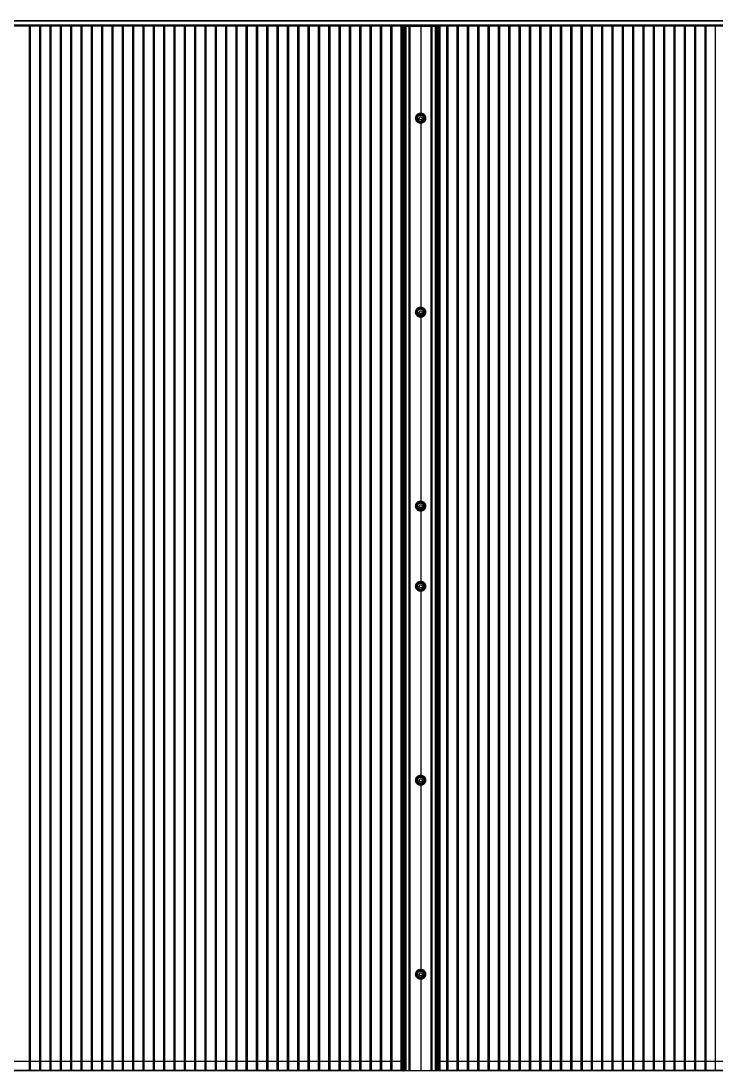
# Model space of a CAD drawing. Header units: millimetres. Extents: x 4625 to 14334, y 16216 to 31562.
# Drawn here: x 9480 to 10691, y 28752 to 30581 of the extents above; entities that cross this region are included whole.
import ezdxf

# ---------------------------------------------------------------- set-up
doc = ezdxf.new("R2010")
doc.units = ezdxf.units.MM
doc.header["$LTSCALE"] = 3
doc.layers.add('Default', color=7, linetype='Continuous')

msp = doc.modelspace()

# ---------------------------------------------------------------- linework, layer by layer
at = {"layer": 'Default'}
for p, q in [((11009.3, 30574), (8508.3, 30574)), ((11009.3, 30572), (8508.3, 30572)), ((8536.3, 30581.1), (10980.5, 30581.1)), ((10980.3, 30581.1), (8536.6, 30581.1)), ((9494.6, 28753.2), (9494.6, 30572.7)), ((9496.6, 28753.2), (9496.6, 30572.7)), ((9512.6, 28753.2), (9512.6, 30572.7)), ((9514.6, 28753.2), (9514.6, 30572.7)), ((9530.6, 28753.2), (9530.6, 30572.7)), ((9532.6, 28753.2), (9532.6, 30572.7)), ((9548.6, 28753.2), (9548.6, 30572.7)), ((9550.6, 28753.2), (9550.6, 30572.7)), ((9566.6, 28753.2), (9566.6, 30572.7)), ((9568.6, 28753.2), (9568.6, 30572.7)), ((9584.6, 28753.2), (9584.6, 30572.7)), ((9586.6, 28753.2), (9586.6, 30572.7)), ((9602.6, 28753.2), (9602.6, 30572.7)), ((9604.6, 28753.2), (9604.6, 30572.7)), ((9620.6, 28753.2), (9620.6, 30572.7)), ((9622.6, 28753.2), (9622.6, 30572.7)), ((9638.6, 28753.2), (9638.6, 30572.7)), ((9640.6, 28753.2), (9640.6, 30572.7)), ((9656.6, 28753.2), (9656.6, 30572.7)), ((9658.6, 28753.2), (9658.6, 30572.7)), ((9674.6, 28753.2), (9674.6, 30572.7)), ((9676.6, 28753.2), (9676.6, 30572.7)), ((9692.6, 28753.2), (9692.6, 30572.7)), ((9694.6, 28753.2), (9694.6, 30572.7)), ((9710.6, 28753.2), (9710.6, 30572.7)), ((9712.6, 28753.2), (9712.6, 30572.7)), ((9728.6, 28753.2), (9728.6, 30572.7)), ((9730.6, 28753.2), (9730.6, 30572.7)), ((9746.6, 28753.2), (9746.6, 30572.7)), ((9748.6, 28753.2), (9748.6, 30572.7)), ((9764.6, 28753.2), (9764.6, 30572.7)), ((9766.6, 28753.2), (9766.6, 30572.7)), ((9782.6, 28753.2), (9782.6, 30572.7)), ((9784.6, 28753.2), (9784.6, 30572.7)), ((9800.6, 28753.2), (9800.6, 30572.7)), ((9802.6, 28753.2), (9802.6, 30572.7)), ((9818.6, 28753.2), (9818.6, 30572.7)), ((9820.6, 28753.2), (9820.6, 30572.7)), ((9836.6, 28753.2), (9836.6, 30572.7)), ((9838.6, 28753.2), (9838.6, 30572.7)), ((9854.6, 28753.2), (9854.6, 30572.7)), ((9856.6, 28753.2), (9856.6, 30572.7)), ((9872.6, 28753.2), (9872.6, 30572.7)), ((9874.6, 28753.2), (9874.6, 30572.7)), ((9890.6, 28753.2), (9890.6, 30572.7)), ((9892.6, 28753.2), (9892.6, 30572.7)), ((9908.6, 28753.2), (9908.6, 30572.7)), ((9910.6, 28753.2), (9910.6, 30572.7)), ((9926.6, 28753.2), (9926.6, 30572.7)), ((9928.6, 28753.2), (9928.6, 30572.7)), ((9944.6, 28753.2), (9944.6, 30572.7)), ((9946.6, 28753.2), (9946.6, 30572.7)), ((9962.6, 28753.2), (9962.6, 30572.7)), ((9964.6, 28753.2), (9964.6, 30572.7)), ((9980.6, 28753.2), (9980.6, 30572.7)), ((9982.6, 28753.2), (9982.6, 30572.7)), ((9998.6, 28753.2), (9998.6, 30572.7)), ((10000.6, 28753.2), (10000.6, 30572.7)), ((10016.6, 28753.2), (10016.6, 30572.7)), ((10018.6, 28753.2), (10018.6, 30572.7)), ((10034.6, 28753.2), (10034.6, 30572.7)), ((10036.6, 28753.2), (10036.6, 30572.7)), ((10052.6, 28753.2), (10052.6, 30572.7)), ((10054.6, 28753.2), (10054.6, 30572.7)), ((10070.6, 28753.2), (10070.6, 30572.7)), ((10072.6, 28753.2), (10072.6, 30572.7)), ((10088.6, 28753.2), (10088.6, 30572.7)), ((10090.6, 28753.2), (10090.6, 30572.7)), ((10106.6, 28753.2), (10106.6, 30572.7)), ((10108.6, 28753.2), (10108.6, 30572.7)), ((10124.6, 28753.2), (10124.6, 30572.7)), ((10126.6, 28753.2), (10126.6, 30572.7)), ((10142.6, 28753.2), (10142.6, 30572.7)), ((10143, 28753), (10143, 30572.6)), ((10145, 28752.6), (10145, 30572.1)), ((10146.5, 28752.2), (10146.5, 30571.7)), ((10146.6, 28752.4), (10146.6, 30572)), ((10147.3, 28752.1), (10147.3, 30571.6)), ((10148.2, 28752.4), (10148.2, 30572)), ((10148.2, 28752.2), (10148.2, 30571.8)), ((10149, 28752.4), (10149, 30572)), ((10151.5, 28752.3), (10151.5, 30571.9)), ((10156.2, 28752.2), (10156.2, 30571.7)), ((10158, 28752.2), (10158, 30571.7)), ((10176.5, 30571.4), (10176.5, 30417.3)), ((10195, 28752.2), (10195, 30571.7)), ((10196.7, 28752.2), (10196.7, 30571.7)), ((10201.5, 30571.9), (10201.5, 28752.3)), ((10203, 30572), (10203, 28752.4)), ((10204, 30572), (10204, 28752.4)), ((10204.2, 28752.5), (10204.2, 30572)), ((10204.7, 28752.4), (10204.7, 30572)), ((10204.7, 28752.2), (10204.7, 30571.8)), ((10205.7, 28752.1), (10205.7, 30571.6)), ((10206.4, 30572), (10206.4, 28752.4)), ((10206.5, 28752.2), (10206.5, 30571.7)), ((10208, 30572.1), (10208, 28752.6)), ((10210, 30572.6), (10210, 28753)), ((10222.3, 28753.2), (10222.3, 30572.7)), ((10224.3, 28753.2), (10224.3, 30572.7)), ((10240.3, 28753.2), (10240.3, 30572.7)), ((10242.3, 28753.2), (10242.3, 30572.7)), ((10258.3, 28753.2), (10258.3, 30572.7)), ((10260.3, 28753.2), (10260.3, 30572.7)), ((10276.3, 28753.2), (10276.3, 30572.7)), ((10278.3, 28753.2), (10278.3, 30572.7)), ((10294.3, 28753.2), (10294.3, 30572.7)), ((10296.3, 28753.2), (10296.3, 30572.7)), ((10312.3, 28753.2), (10312.3, 30572.7)), ((10314.3, 28753.2), (10314.3, 30572.7)), ((10330.3, 28753.2), (10330.3, 30572.7)), ((10332.3, 28753.2), (10332.3, 30572.7)), ((10348.3, 28753.2), (10348.3, 30572.7)), ((10350.3, 28753.2), (10350.3, 30572.7)), ((10366.3, 28753.2), (10366.3, 30572.7)), ((10368.3, 28753.2), (10368.3, 30572.7)), ((10384.3, 28753.2), (10384.3, 30572.7)), ((10386.3, 28753.2), (10386.3, 30572.7)), ((10402.3, 28753.2), (10402.3, 30572.7)), ((10404.3, 28753.2), (10404.3, 30572.7)), ((10420.3, 28753.2), (10420.3, 30572.7)), ((10422.3, 28753.2), (10422.3, 30572.7)), ((10438.3, 28753.2), (10438.3, 30572.7)), ((10440.3, 28753.2), (10440.3, 30572.7)), ((10456.3, 28753.2), (10456.3, 30572.7)), ((10458.3, 28753.2), (10458.3, 30572.7)), ((10474.3, 28753.2), (10474.3, 30572.7)), ((10476.3, 28753.2), (10476.3, 30572.7)), ((10492.3, 28753.2), (10492.3, 30572.7)), ((10494.3, 28753.2), (10494.3, 30572.7)), ((10510.3, 28753.2), (10510.3, 30572.7)), ((10512.3, 28753.2), (10512.3, 30572.7)), ((10528.3, 28753.2), (10528.3, 30572.7)), ((10530.3, 28753.2), (10530.3, 30572.7)), ((10546.3, 28753.2), (10546.3, 30572.7)), ((10548.3, 28753.2), (10548.3, 30572.7)), ((10564.3, 28753.2), (10564.3, 30572.7)), ((10566.3, 28753.2), (10566.3, 30572.7)), ((10582.3, 28753.2), (10582.3, 30572.7)), ((10584.3, 28753.2), (10584.3, 30572.7)), ((10600.3, 28753.2), (10600.3, 30572.7)), ((10602.3, 28753.2), (10602.3, 30572.7)), ((10618.3, 28753.2), (10618.3, 30572.7)), ((10620.3, 28753.2), (10620.3, 30572.7)), ((10636.3, 28753.2), (10636.3, 30572.7)), ((10638.3, 28753.2), (10638.3, 30572.7)), ((10654.3, 28753.2), (10654.3, 30572.7)), ((10656.3, 28753.2), (10656.3, 30572.7)), ((10672.3, 28753.2), (10672.3, 30572.7)), ((10674.3, 28753.2), (10674.3, 30572.7)), ((10690.3, 28753.2), (10690.3, 30572.7)), ((10174.5, 30409.6), (10173.7, 30412.4)), ((10173.7, 30412.4), (10173.7, 30412.2)), ((10177.3, 30409), (10174.5, 30409.6)), ((10175.6, 30414.5), (10178.4, 30413.9)), ((10176.5, 30406.3), (10176.5, 30079.4)), ((10179.3, 30411.1), (10177.3, 30409)), ((10177.3, 30409), (10177.3, 30408.8)), ((10178.4, 30413.9), (10179.3, 30411.1)), ((10173.6, 30073.8), (10175, 30076.3)), ((10175, 30071.3), (10173.6, 30073.8)), ((10177.9, 30076.3), (10179.4, 30073.8)), ((10179.4, 30073.8), (10177.9, 30071.3)), ((10177.9, 30071.3), (10175, 30071.3)), ((10176.5, 30068.4), (10176.5, 29741.5)), ((10175, 29733.4), (10173.6, 29735.9)), ((10177.9, 29733.4), (10175, 29733.4)), ((10175, 29733.4), (10175, 29733.2)), ((10176.5, 29730.5), (10176.5, 29601.8)), ((10179.4, 29735.9), (10177.9, 29733.4)), ((10177.9, 29733.4), (10177.9, 29733.2)), ((10173.6, 29596.2), (10175, 29598.7)), ((10175, 29598.7), (10177.9, 29598.7)), ((10167.7, 29596.2), (10167.7, 29596.3)), ((10175, 29593.7), (10173.6, 29596.2)), ((10177.9, 29593.7), (10175, 29593.7)), ((10176.5, 29590.8), (10176.5, 29263.9)), ((10179.4, 29596.2), (10177.9, 29593.7)), ((10185.2, 29596.3), (10185.2, 29596.2)), ((10175, 29255.8), (10173.6, 29258.3)), ((10177.9, 29255.8), (10175, 29255.8)), ((10176.5, 29252.9), (10176.5, 28926)), ((10179.4, 29258.3), (10177.9, 29255.8)), ((10175, 28917.9), (10173.6, 28920.4)), ((10175, 28922.9), (10177.9, 28922.9)), ((10179.4, 28920.4), (10177.9, 28917.9)), ((10177.9, 28917.9), (10175, 28917.9)), ((10176.5, 28915), (10176.5, 28751.9)), ((9370, 28769.3), (10147.3, 28769.3)), ((10205.7, 28769.3), (10982.9, 28769.3)), ((9350.6, 28753), (10166.6, 28753)), ((9370, 28753.2), (10148.6, 28753.2)), ((10145, 28752.6), (10143, 28753)), ((10146.6, 28752.4), (10145, 28752.6)), ((10146.5, 28752.5), (10146.5, 28752.2)), ((10148.2, 28752.2), (10148.2, 28752.4)), ((10151.5, 28752.3), (10149, 28752.4)), ((10154, 28752.4), (10151.5, 28752.3)), ((10156.2, 28752.4), (10156.2, 28752.2)), ((10158, 28752.2), (10158, 28752.5)), ((10186.3, 28753), (11002.3, 28753)), ((10195, 28752.2), (10195, 28752.5)), ((10196.7, 28752.4), (10196.7, 28752.2)), ((10201.5, 28752.3), (10199, 28752.4)), ((10204, 28752.4), (10201.5, 28752.3)), ((10204.7, 28752.2), (10204.7, 28752.4)), ((10205.7, 28753.2), (10984.3, 28753.2)), ((10208, 28752.6), (10206.4, 28752.4)), ((10206.5, 28752.5), (10206.5, 28752.2)), ((10210, 28753), (10208, 28752.6))]:
    msp.add_line(p, q, dxfattribs=at)
for points in [[(10176.5, 30571.4, 0), (10147.3, 30571.6, 0)], [(10194.1, 30571.7, 0), (10158.9, 30571.7, 0)], [(10205.7, 30571.6, 0), (10176.5, 30571.4, 0)], [(10167.8, 30410.5, 0), (10167.7, 30411.5, 0), (10167.8, 30412.6, 0), (10167.9, 30413.6, 0), (10168.1, 30414.5, 0), (10168.5, 30415.4, 0), (10169, 30416.4, 0), (10169.6, 30417.3, 0), (10170.4, 30418.1, 0), (10171.2, 30418.8, 0), (10172.2, 30419.4, 0), (10173.2, 30419.9, 0), (10174.2, 30420.3, 0), (10175.3, 30420.5, 0), (10176.4, 30420.6, 0), (10177.4, 30420.5, 0), (10178.4, 30420.4, 0), (10179.3, 30420.1, 0), (10180.3, 30419.7, 0), (10181.2, 30419.2, 0), (10182.1, 30418.5, 0), (10182.9, 30417.8, 0), (10183.6, 30416.9, 0), (10184.2, 30416, 0), (10184.7, 30414.9, 0), (10185, 30413.9, 0), (10185.2, 30412.8, 0), (10185.2, 30411.8, 0), (10185.2, 30410.7, 0), (10185, 30409.8, 0), (10184.7, 30408.8, 0), (10184.3, 30407.9, 0), (10183.7, 30407, 0)], [(10172, 30404.4, 0), (10170.8, 30405.2, 0), (10169.7, 30406.3, 0), (10168.9, 30407.5, 0), (10168.2, 30408.9, 0)], [(10171, 30411.8, 0), (10171, 30412.4, 0), (10171.1, 30412.9, 0), (10171.2, 30413.4, 0), (10171.4, 30413.9, 0), (10171.6, 30414.4, 0), (10171.9, 30414.9, 0), (10172.2, 30415.3, 0), (10172.6, 30415.7, 0), (10173, 30416.1, 0), (10173.4, 30416.4, 0), (10173.9, 30416.7, 0), (10174.4, 30416.9, 0), (10174.9, 30417.1, 0), (10175.4, 30417.2, 0), (10175.9, 30417.3, 0), (10176.5, 30417.3, 0)], [(10171, 30412, 0), (10171, 30411.5, 0), (10171.1, 30410.9, 0), (10171.2, 30410.4, 0), (10171.4, 30409.9, 0), (10171.6, 30409.4, 0), (10171.9, 30408.9, 0), (10172.2, 30408.5, 0), (10172.6, 30408.1, 0), (10173, 30407.7, 0), (10173.4, 30407.4, 0), (10173.9, 30407.1, 0), (10174.4, 30406.9, 0), (10174.9, 30406.7, 0), (10175.4, 30406.6, 0), (10175.9, 30406.5, 0), (10176.5, 30406.5, 0), (10177, 30406.5, 0), (10177.5, 30406.6, 0), (10178.1, 30406.7, 0), (10178.6, 30406.9, 0), (10179.1, 30407.1, 0), (10179.5, 30407.4, 0), (10180, 30407.7, 0), (10180.4, 30408.1, 0), (10180.7, 30408.5, 0), (10181, 30408.9, 0), (10181.3, 30409.4, 0), (10181.6, 30409.9, 0), (10181.7, 30410.4, 0), (10181.9, 30410.9, 0), (10181.9, 30411.5, 0), (10182, 30412, 0)], [(10176.5, 30406.3, 0), (10175.9, 30406.4, 0), (10175.4, 30406.5, 0), (10174.9, 30406.6, 0), (10174.4, 30406.8, 0), (10173.9, 30407, 0), (10173.4, 30407.3, 0), (10173, 30407.6, 0), (10172.6, 30408, 0), (10172.2, 30408.3, 0), (10171.9, 30408.8, 0), (10171.6, 30409.2, 0), (10171.4, 30409.7, 0), (10171.2, 30410.3, 0), (10171.1, 30410.8, 0), (10171, 30411.3, 0), (10171, 30411.8, 0)], [(10173.7, 30412.2, 0), (10175.6, 30414.3, 0)], [(10174.5, 30409.5, 0), (10173.7, 30412.2, 0)], [(10177.3, 30408.8, 0), (10174.5, 30409.5, 0)], [(10175.6, 30414.3, 0), (10178.4, 30413.7, 0)], [(10176.5, 30417.3, 0), (10177, 30417.3, 0), (10177.5, 30417.2, 0), (10178.1, 30417.1, 0), (10178.6, 30416.9, 0), (10179.1, 30416.7, 0), (10179.5, 30416.4, 0), (10180, 30416.1, 0), (10180.4, 30415.7, 0), (10180.7, 30415.3, 0), (10181, 30414.9, 0), (10181.3, 30414.4, 0), (10181.6, 30413.9, 0), (10181.7, 30413.4, 0), (10181.9, 30412.9, 0), (10181.9, 30412.4, 0), (10182, 30411.8, 0)], [(10182, 30411.8, 0), (10181.9, 30411.3, 0), (10181.9, 30410.8, 0), (10181.7, 30410.3, 0), (10181.6, 30409.7, 0), (10181.3, 30409.2, 0), (10181, 30408.8, 0), (10180.7, 30408.3, 0), (10180.4, 30408, 0), (10180, 30407.6, 0), (10179.5, 30407.3, 0), (10179.1, 30407, 0), (10178.6, 30406.8, 0), (10178.1, 30406.6, 0), (10177.5, 30406.5, 0), (10177, 30406.4, 0), (10176.5, 30406.3, 0)], [(10179.3, 30410.9, 0), (10177.3, 30408.8, 0)], [(10178.4, 30413.7, 0), (10179.3, 30410.9, 0)], [(10168.5, 30070.4, 0), (10168.1, 30071.4, 0), (10167.9, 30072.4, 0), (10167.7, 30073.4, 0), (10167.7, 30074.4, 0), (10167.9, 30075.5, 0), (10168.1, 30076.5, 0), (10168.5, 30077.5, 0), (10169, 30078.5, 0), (10169.7, 30079.5, 0), (10170.5, 30080.3, 0), (10171.4, 30081, 0), (10172.4, 30081.6, 0), (10173.4, 30082.1, 0), (10174.4, 30082.4, 0), (10175.5, 30082.6, 0), (10176.5, 30082.6, 0)], [(10171, 30073.9, 0), (10171, 30074.4, 0), (10171.1, 30075, 0), (10171.2, 30075.5, 0), (10171.4, 30076, 0), (10171.6, 30076.5, 0), (10171.9, 30077, 0), (10172.2, 30077.4, 0), (10172.6, 30077.8, 0), (10173, 30078.1, 0), (10173.4, 30078.5, 0), (10173.9, 30078.7, 0), (10174.4, 30079, 0), (10174.9, 30079.2, 0), (10175.4, 30079.3, 0), (10175.9, 30079.4, 0), (10176.5, 30079.4, 0)], [(10171, 30074.1, 0), (10171, 30073.5, 0), (10171.1, 30073, 0), (10171.2, 30072.5, 0), (10171.4, 30072, 0), (10171.6, 30071.5, 0), (10171.9, 30071, 0), (10172.2, 30070.6, 0), (10172.6, 30070.2, 0), (10173, 30069.8, 0), (10173.4, 30069.5, 0), (10173.9, 30069.2, 0), (10174.4, 30069, 0), (10174.9, 30068.8, 0), (10175.4, 30068.7, 0), (10175.9, 30068.6, 0), (10176.5, 30068.6, 0), (10177, 30068.6, 0), (10177.5, 30068.7, 0), (10178.1, 30068.8, 0), (10178.6, 30069, 0), (10179.1, 30069.2, 0), (10179.5, 30069.5, 0), (10180, 30069.8, 0), (10180.4, 30070.2, 0), (10180.7, 30070.6, 0), (10181, 30071, 0), (10181.3, 30071.5, 0), (10181.6, 30072, 0), (10181.7, 30072.5, 0), (10181.9, 30073, 0), (10181.9, 30073.5, 0), (10182, 30074.1, 0)], [(10176.5, 30068.4, 0), (10175.9, 30068.5, 0), (10175.4, 30068.5, 0), (10174.9, 30068.7, 0), (10174.4, 30068.8, 0), (10173.9, 30069.1, 0), (10173.4, 30069.4, 0), (10173, 30069.7, 0), (10172.6, 30070, 0), (10172.2, 30070.4, 0), (10171.9, 30070.9, 0), (10171.6, 30071.3, 0), (10171.4, 30071.8, 0), (10171.2, 30072.3, 0), (10171.1, 30072.9, 0), (10171, 30073.4, 0), (10171, 30073.9, 0)], [(10173.6, 30073.6, 0), (10175, 30076.1, 0)], [(10175, 30071.2, 0), (10173.6, 30073.6, 0)], [(10175, 30076.1, 0), (10177.9, 30076.1, 0)], [(10176.5, 30082.6, 0), (10177.6, 30082.6, 0), (10178.8, 30082.3, 0), (10179.9, 30081.9, 0), (10181, 30081.4, 0), (10182.1, 30080.6, 0), (10183, 30079.7, 0), (10183.8, 30078.7, 0), (10184.4, 30077.6, 0), (10184.8, 30076.5, 0), (10185.1, 30075.3, 0), (10185.2, 30074.2, 0), (10185.2, 30073.1, 0), (10185, 30071.9, 0), (10184.6, 30070.8, 0), (10184.1, 30069.6, 0), (10183.4, 30068.6, 0)], [(10176.5, 30079.4, 0), (10177, 30079.4, 0), (10177.5, 30079.3, 0), (10178.1, 30079.2, 0), (10178.6, 30079, 0), (10179.1, 30078.7, 0), (10179.5, 30078.5, 0), (10180, 30078.1, 0), (10180.4, 30077.8, 0), (10180.7, 30077.4, 0), (10181, 30077, 0), (10181.3, 30076.5, 0), (10181.6, 30076, 0), (10181.7, 30075.5, 0), (10181.9, 30075, 0), (10181.9, 30074.4, 0), (10182, 30073.9, 0)], [(10182, 30073.9, 0), (10181.9, 30073.4, 0), (10181.9, 30072.9, 0), (10181.7, 30072.3, 0), (10181.6, 30071.8, 0), (10181.3, 30071.3, 0), (10181, 30070.9, 0), (10180.7, 30070.4, 0), (10180.4, 30070, 0), (10180, 30069.7, 0), (10179.5, 30069.4, 0), (10179.1, 30069.1, 0), (10178.6, 30068.8, 0), (10178.1, 30068.7, 0), (10177.5, 30068.5, 0), (10177, 30068.5, 0), (10176.5, 30068.4, 0)], [(10177.9, 30076.1, 0), (10179.4, 30073.6, 0)], [(10179.4, 30073.6, 0), (10177.9, 30071.2, 0)], [(10177.9, 30071.2, 0), (10175, 30071.2, 0)], [(10167.8, 29735, 0), (10167.7, 29735.8, 0), (10167.7, 29736.7, 0), (10167.9, 29737.5, 0), (10168.1, 29738.4, 0), (10168.4, 29739.3, 0), (10168.8, 29740.1, 0), (10169.3, 29741, 0), (10169.9, 29741.7, 0), (10170.6, 29742.4, 0), (10171.3, 29743, 0), (10172.1, 29743.6, 0), (10173, 29744, 0), (10173.9, 29744.3, 0), (10174.7, 29744.5, 0), (10175.6, 29744.7, 0), (10176.5, 29744.7, 0)], [(10176.5, 29744.7, 0), (10177.6, 29744.6, 0), (10178.7, 29744.4, 0), (10179.8, 29744.1, 0), (10180.8, 29743.5, 0), (10181.9, 29742.9, 0), (10182.8, 29742, 0), (10183.6, 29741.1, 0), (10184.2, 29740.1, 0), (10184.7, 29739, 0), (10185, 29737.9, 0), (10185.2, 29736.8, 0), (10185.2, 29735.7, 0), (10185.1, 29734.6, 0), (10184.9, 29733.5, 0), (10184.5, 29732.4, 0), (10183.9, 29731.3, 0)], [(10171, 29736, 0), (10171, 29736.5, 0), (10171.1, 29737, 0), (10171.2, 29737.6, 0), (10171.4, 29738.1, 0), (10171.6, 29738.6, 0), (10171.9, 29739.1, 0), (10172.2, 29739.5, 0), (10172.6, 29739.9, 0), (10173, 29740.2, 0), (10173.4, 29740.5, 0), (10173.9, 29740.8, 0), (10174.4, 29741.1, 0), (10174.9, 29741.2, 0), (10175.4, 29741.4, 0), (10175.9, 29741.4, 0), (10176.5, 29741.5, 0)], [(10171, 29736.1, 0), (10171, 29735.6, 0), (10171.1, 29735.1, 0), (10171.2, 29734.5, 0), (10171.4, 29734, 0), (10171.6, 29733.5, 0), (10171.9, 29733.1, 0), (10172.2, 29732.6, 0), (10172.6, 29732.2, 0), (10173, 29731.9, 0), (10173.4, 29731.6, 0), (10173.9, 29731.3, 0), (10174.4, 29731.1, 0), (10174.9, 29730.9, 0), (10175.4, 29730.7, 0), (10175.9, 29730.7, 0), (10176.5, 29730.6, 0), (10177, 29730.7, 0), (10177.5, 29730.7, 0), (10178.1, 29730.9, 0), (10178.6, 29731.1, 0), (10179.1, 29731.3, 0), (10179.5, 29731.6, 0), (10180, 29731.9, 0), (10180.4, 29732.2, 0), (10180.7, 29732.6, 0), (10181, 29733.1, 0), (10181.3, 29733.5, 0), (10181.6, 29734, 0), (10181.7, 29734.5, 0), (10181.9, 29735.1, 0), (10181.9, 29735.6, 0), (10182, 29736.1, 0)], [(10176.5, 29730.5, 0), (10175.9, 29730.5, 0), (10175.4, 29730.6, 0), (10174.9, 29730.7, 0), (10174.4, 29730.9, 0), (10173.9, 29731.2, 0), (10173.4, 29731.4, 0), (10173, 29731.8, 0), (10172.6, 29732.1, 0), (10172.2, 29732.5, 0), (10171.9, 29732.9, 0), (10171.6, 29733.4, 0), (10171.4, 29733.9, 0), (10171.2, 29734.4, 0), (10171.1, 29734.9, 0), (10171, 29735.5, 0), (10171, 29736, 0)], [(10178.2, 29727.4, 0), (10176.9, 29727.3, 0), (10175.7, 29727.3, 0), (10174.4, 29727.5, 0), (10173.2, 29727.9, 0)], [(10173.6, 29735.7, 0), (10175, 29738.2, 0)], [(10175, 29733.2, 0), (10173.6, 29735.7, 0)], [(10175, 29738.2, 0), (10177.9, 29738.2, 0)], [(10177.9, 29733.2, 0), (10175, 29733.2, 0)], [(10176.5, 29741.5, 0), (10177, 29741.4, 0), (10177.5, 29741.4, 0), (10178.1, 29741.2, 0), (10178.6, 29741.1, 0), (10179.1, 29740.8, 0), (10179.5, 29740.5, 0), (10180, 29740.2, 0), (10180.4, 29739.9, 0), (10180.7, 29739.5, 0), (10181, 29739.1, 0), (10181.3, 29738.6, 0), (10181.6, 29738.1, 0), (10181.7, 29737.6, 0), (10181.9, 29737, 0), (10181.9, 29736.5, 0), (10182, 29736, 0)], [(10182, 29736, 0), (10181.9, 29735.5, 0), (10181.9, 29734.9, 0), (10181.7, 29734.4, 0), (10181.6, 29733.9, 0), (10181.3, 29733.4, 0), (10181, 29732.9, 0), (10180.7, 29732.5, 0), (10180.4, 29732.1, 0), (10180, 29731.8, 0), (10179.5, 29731.4, 0), (10179.1, 29731.2, 0), (10178.6, 29730.9, 0), (10178.1, 29730.7, 0), (10177.5, 29730.6, 0), (10177, 29730.5, 0), (10176.5, 29730.5, 0)], [(10177.9, 29738.2, 0), (10179.4, 29735.7, 0)], [(10179.4, 29735.7, 0), (10177.9, 29733.2, 0)], [(10167.9, 29594.5, 0), (10167.8, 29595.5, 0), (10167.7, 29596.3, 0), (10167.8, 29597.2, 0), (10167.9, 29598.2, 0), (10168.2, 29599.1, 0), (10168.5, 29600, 0), (10169, 29600.9, 0), (10169.6, 29601.7, 0), (10170.3, 29602.5, 0), (10171.1, 29603.2, 0), (10171.9, 29603.8, 0), (10172.8, 29604.2, 0), (10173.7, 29604.6, 0), (10174.7, 29604.9, 0), (10175.6, 29605, 0), (10176.5, 29605.1, 0)], [(10171, 29596.3, 0), (10171, 29596.9, 0), (10171.1, 29597.4, 0), (10171.2, 29597.9, 0), (10171.4, 29598.4, 0), (10171.6, 29598.9, 0), (10171.9, 29599.4, 0), (10172.2, 29599.8, 0), (10172.6, 29600.2, 0), (10173, 29600.6, 0), (10173.4, 29600.9, 0), (10173.9, 29601.2, 0), (10174.4, 29601.4, 0), (10174.9, 29601.6, 0), (10175.4, 29601.7, 0), (10175.9, 29601.8, 0), (10176.5, 29601.8, 0)], [(10173.6, 29596.1, 0), (10175, 29598.6, 0)], [(10175, 29598.6, 0), (10177.9, 29598.6, 0)], [(10176.5, 29605.1, 0), (10177.6, 29605, 0), (10178.7, 29604.8, 0), (10179.9, 29604.4, 0), (10181, 29603.8, 0), (10182, 29603.1, 0), (10182.9, 29602.2, 0), (10183.7, 29601.2, 0), (10184.4, 29600.1, 0), (10184.8, 29599, 0), (10185.1, 29597.8, 0), (10185.2, 29596.7, 0), (10185.2, 29595.6, 0), (10185, 29594.5, 0), (10184.7, 29593.3, 0), (10184.2, 29592.2, 0), (10183.5, 29591.2, 0)], [(10176.5, 29601.8, 0), (10177, 29601.8, 0), (10177.5, 29601.7, 0), (10178.1, 29601.6, 0), (10178.6, 29601.4, 0), (10179.1, 29601.2, 0), (10179.5, 29600.9, 0), (10180, 29600.6, 0), (10180.4, 29600.2, 0), (10180.7, 29599.8, 0), (10181, 29599.4, 0), (10181.3, 29598.9, 0), (10181.6, 29598.4, 0), (10181.7, 29597.9, 0), (10181.9, 29597.4, 0), (10181.9, 29596.9, 0), (10182, 29596.3, 0)], [(10177.9, 29598.6, 0), (10179.4, 29596.1, 0)], [(10171, 29596.5, 0), (10171, 29596, 0), (10171.1, 29595.4, 0), (10171.2, 29594.9, 0), (10171.4, 29594.4, 0), (10171.6, 29593.9, 0), (10171.9, 29593.4, 0), (10172.2, 29593, 0), (10172.6, 29592.6, 0), (10173, 29592.2, 0), (10173.4, 29591.9, 0), (10173.9, 29591.6, 0), (10174.4, 29591.4, 0), (10174.9, 29591.2, 0), (10175.4, 29591.1, 0), (10175.9, 29591, 0), (10176.5, 29591, 0), (10177, 29591, 0), (10177.5, 29591.1, 0), (10178.1, 29591.2, 0), (10178.6, 29591.4, 0), (10179.1, 29591.6, 0), (10179.5, 29591.9, 0), (10180, 29592.2, 0), (10180.4, 29592.6, 0), (10180.7, 29593, 0), (10181, 29593.4, 0), (10181.3, 29593.9, 0), (10181.6, 29594.4, 0), (10181.7, 29594.9, 0), (10181.9, 29595.4, 0), (10181.9, 29596, 0), (10182, 29596.5, 0)], [(10176.5, 29590.8, 0), (10175.9, 29590.9, 0), (10175.4, 29590.9, 0), (10174.9, 29591.1, 0), (10174.4, 29591.3, 0), (10173.9, 29591.5, 0), (10173.4, 29591.8, 0), (10173, 29592.1, 0), (10172.6, 29592.5, 0), (10172.2, 29592.8, 0), (10171.9, 29593.3, 0), (10171.6, 29593.7, 0), (10171.4, 29594.2, 0), (10171.2, 29594.8, 0), (10171.1, 29595.3, 0), (10171, 29595.8, 0), (10171, 29596.3, 0)], [(10175, 29593.6, 0), (10173.6, 29596.1, 0)], [(10177.9, 29593.6, 0), (10175, 29593.6, 0)], [(10182, 29596.3, 0), (10181.9, 29595.8, 0), (10181.9, 29595.3, 0), (10181.7, 29594.8, 0), (10181.6, 29594.2, 0), (10181.3, 29593.7, 0), (10181, 29593.3, 0), (10180.7, 29592.8, 0), (10180.4, 29592.5, 0), (10180, 29592.1, 0), (10179.5, 29591.8, 0), (10179.1, 29591.5, 0), (10178.6, 29591.3, 0), (10178.1, 29591.1, 0), (10177.5, 29590.9, 0), (10177, 29590.9, 0), (10176.5, 29590.8, 0)], [(10179.4, 29596.1, 0), (10177.9, 29593.6, 0)], [(10167.8, 29257.7, 0), (10167.7, 29258.5, 0), (10167.8, 29259.3, 0), (10167.9, 29260.2, 0), (10168.1, 29261, 0), (10168.5, 29261.9, 0), (10168.9, 29262.7, 0), (10169.4, 29263.5, 0), (10170, 29264.3, 0), (10170.7, 29264.9, 0), (10171.4, 29265.5, 0), (10172.2, 29266, 0), (10173.1, 29266.4, 0), (10173.9, 29266.8, 0), (10174.8, 29267, 0), (10175.6, 29267.1, 0), (10176.5, 29267.1, 0)], [(10171, 29258.4, 0), (10171, 29258.9, 0), (10171.1, 29259.5, 0), (10171.2, 29260, 0), (10171.4, 29260.5, 0), (10171.6, 29261, 0), (10171.9, 29261.5, 0), (10172.2, 29261.9, 0), (10172.6, 29262.3, 0), (10173, 29262.6, 0), (10173.4, 29263, 0), (10173.9, 29263.2, 0), (10174.4, 29263.5, 0), (10174.9, 29263.7, 0), (10175.4, 29263.8, 0), (10175.9, 29263.9, 0), (10176.5, 29263.9, 0)], [(10171, 29258.5, 0), (10171, 29258, 0), (10171.1, 29257.5, 0), (10171.2, 29257, 0), (10171.4, 29256.4, 0), (10171.6, 29256, 0), (10171.9, 29255.5, 0), (10172.2, 29255.1, 0), (10172.6, 29254.7, 0), (10173, 29254.3, 0), (10173.4, 29254, 0), (10173.9, 29253.7, 0), (10174.4, 29253.5, 0), (10174.9, 29253.3, 0), (10175.4, 29253.2, 0), (10175.9, 29253.1, 0), (10176.5, 29253.1, 0), (10177, 29253.1, 0), (10177.5, 29253.2, 0), (10178.1, 29253.3, 0), (10178.6, 29253.5, 0), (10179.1, 29253.7, 0), (10179.5, 29254, 0), (10180, 29254.3, 0), (10180.4, 29254.7, 0), (10180.7, 29255.1, 0), (10181, 29255.5, 0), (10181.3, 29256, 0), (10181.6, 29256.4, 0), (10181.7, 29257, 0), (10181.9, 29257.5, 0), (10181.9, 29258, 0), (10182, 29258.5, 0)], [(10176.5, 29252.9, 0), (10175.9, 29252.9, 0), (10175.4, 29253, 0), (10174.9, 29253.2, 0), (10174.4, 29253.3, 0), (10173.9, 29253.6, 0), (10173.4, 29253.9, 0), (10173, 29254.2, 0), (10172.6, 29254.5, 0), (10172.2, 29254.9, 0), (10171.9, 29255.3, 0), (10171.6, 29255.8, 0), (10171.4, 29256.3, 0), (10171.2, 29256.8, 0), (10171.1, 29257.4, 0), (10171, 29257.9, 0), (10171, 29258.4, 0)], [(10178.3, 29249.9, 0), (10177, 29249.7, 0), (10175.7, 29249.7, 0), (10174.4, 29249.9, 0), (10173.1, 29250.4, 0)], [(10173.6, 29258.1, 0), (10175, 29260.6, 0)], [(10175, 29255.6, 0), (10173.6, 29258.1, 0)], [(10175, 29260.6, 0), (10177.9, 29260.6, 0)], [(10177.9, 29255.6, 0), (10175, 29255.6, 0)], [(10176.5, 29267.1, 0), (10177.8, 29267, 0), (10179.2, 29266.7, 0), (10180.6, 29266.1, 0), (10181.9, 29265.3, 0), (10182.4, 29264.8, 0), (10183, 29264.2, 0), (10183.5, 29263.6, 0), (10183.9, 29263, 0), (10184.6, 29261.7, 0), (10185, 29260.3, 0), (10185.2, 29258.9, 0), (10185.2, 29257.6, 0), (10184.9, 29256.2, 0), (10184.5, 29254.8, 0), (10183.7, 29253.5, 0), (10183.3, 29252.9, 0), (10182.8, 29252.3, 0), (10182.2, 29251.8, 0), (10181.6, 29251.3, 0), (10180.3, 29250.6, 0)], [(10176.5, 29263.9, 0), (10177, 29263.9, 0), (10177.5, 29263.8, 0), (10178.1, 29263.7, 0), (10178.6, 29263.5, 0), (10179.1, 29263.2, 0), (10179.5, 29263, 0), (10180, 29262.6, 0), (10180.4, 29262.3, 0), (10180.7, 29261.9, 0), (10181, 29261.5, 0), (10181.3, 29261, 0), (10181.6, 29260.5, 0), (10181.7, 29260, 0), (10181.9, 29259.5, 0), (10181.9, 29258.9, 0), (10182, 29258.4, 0)], [(10182, 29258.4, 0), (10181.9, 29257.9, 0), (10181.9, 29257.4, 0), (10181.7, 29256.8, 0), (10181.6, 29256.3, 0), (10181.3, 29255.8, 0), (10181, 29255.3, 0), (10180.7, 29254.9, 0), (10180.4, 29254.5, 0), (10180, 29254.2, 0), (10179.5, 29253.9, 0), (10179.1, 29253.6, 0), (10178.6, 29253.3, 0), (10178.1, 29253.2, 0), (10177.5, 29253, 0), (10177, 29252.9, 0), (10176.5, 29252.9, 0)], [(10177.9, 29260.6, 0), (10179.4, 29258.1, 0)], [(10179.4, 29258.1, 0), (10177.9, 29255.6, 0)], [(10167.8, 28919, 0), (10167.7, 28919.9, 0), (10167.7, 28920.8, 0), (10167.8, 28921.7, 0), (10168, 28922.6, 0), (10168.3, 28923.5, 0), (10168.6, 28924.4, 0), (10169.1, 28925.2, 0), (10169.7, 28926, 0), (10170.4, 28926.8, 0), (10171.2, 28927.4, 0), (10172, 28928, 0), (10172.9, 28928.4, 0), (10173.8, 28928.8, 0), (10174.7, 28929, 0), (10175.6, 28929.2, 0), (10176.5, 28929.2, 0)], [(10171, 28920.5, 0), (10171, 28921, 0), (10171.1, 28921.5, 0), (10171.2, 28922.1, 0), (10171.4, 28922.6, 0), (10171.6, 28923.1, 0), (10171.9, 28923.5, 0), (10172.2, 28924, 0), (10172.6, 28924.4, 0), (10173, 28924.7, 0), (10173.4, 28925, 0), (10173.9, 28925.3, 0), (10174.4, 28925.5, 0), (10174.9, 28925.7, 0), (10175.4, 28925.9, 0), (10175.9, 28925.9, 0), (10176.5, 28926, 0)], [(10171, 28920.6, 0), (10171, 28920.1, 0), (10171.1, 28919.6, 0), (10171.2, 28919, 0), (10171.4, 28918.5, 0), (10171.6, 28918, 0), (10171.9, 28917.6, 0), (10172.2, 28917.1, 0), (10172.6, 28916.7, 0), (10173, 28916.4, 0), (10173.4, 28916.1, 0), (10173.9, 28915.8, 0), (10174.4, 28915.5, 0), (10174.9, 28915.4, 0), (10175.4, 28915.2, 0), (10175.9, 28915.2, 0), (10176.5, 28915.1, 0), (10177, 28915.2, 0), (10177.5, 28915.2, 0), (10178.1, 28915.4, 0), (10178.6, 28915.5, 0), (10179.1, 28915.8, 0), (10179.5, 28916.1, 0), (10180, 28916.4, 0), (10180.4, 28916.7, 0), (10180.7, 28917.1, 0), (10181, 28917.6, 0), (10181.3, 28918, 0), (10181.6, 28918.5, 0), (10181.7, 28919, 0), (10181.9, 28919.6, 0), (10181.9, 28920.1, 0), (10182, 28920.6, 0)], [(10176.5, 28915, 0), (10175.9, 28915, 0), (10175.4, 28915.1, 0), (10174.9, 28915.2, 0), (10174.4, 28915.4, 0), (10173.9, 28915.6, 0), (10173.4, 28915.9, 0), (10173, 28916.2, 0), (10172.6, 28916.6, 0), (10172.2, 28917, 0), (10171.9, 28917.4, 0), (10171.6, 28917.9, 0), (10171.4, 28918.4, 0), (10171.2, 28918.9, 0), (10171.1, 28919.4, 0), (10171, 28920, 0), (10171, 28920.5, 0)], [(10173.6, 28920.2, 0), (10175, 28922.7, 0)], [(10175, 28917.7, 0), (10173.6, 28920.2, 0)], [(10175, 28922.7, 0), (10177.9, 28922.7, 0)], [(10176.5, 28929.2, 0), (10177.6, 28929.1, 0), (10178.7, 28928.9, 0), (10179.8, 28928.5, 0), (10180.9, 28928, 0), (10182, 28927.3, 0), (10182.9, 28926.4, 0), (10183.7, 28925.5, 0), (10184.3, 28924.4, 0), (10184.8, 28923.3, 0), (10185.1, 28922.1, 0), (10185.2, 28921, 0), (10185.2, 28919.9, 0), (10185.1, 28918.8, 0), (10184.8, 28917.7, 0), (10184.3, 28916.6, 0), (10183.7, 28915.5, 0)], [(10176.5, 28926, 0), (10177, 28925.9, 0), (10177.5, 28925.9, 0), (10178.1, 28925.7, 0), (10178.6, 28925.5, 0), (10179.1, 28925.3, 0), (10179.5, 28925, 0), (10180, 28924.7, 0), (10180.4, 28924.4, 0), (10180.7, 28924, 0), (10181, 28923.5, 0), (10181.3, 28923.1, 0), (10181.6, 28922.6, 0), (10181.7, 28922.1, 0), (10181.9, 28921.5, 0), (10181.9, 28921, 0), (10182, 28920.5, 0)], [(10182, 28920.5, 0), (10181.9, 28920, 0), (10181.9, 28919.4, 0), (10181.7, 28918.9, 0), (10181.6, 28918.4, 0), (10181.3, 28917.9, 0), (10181, 28917.4, 0), (10180.7, 28917, 0), (10180.4, 28916.6, 0), (10180, 28916.2, 0), (10179.5, 28915.9, 0), (10179.1, 28915.6, 0), (10178.6, 28915.4, 0), (10178.1, 28915.2, 0), (10177.5, 28915.1, 0), (10177, 28915, 0), (10176.5, 28915, 0)], [(10177.9, 28922.7, 0), (10179.4, 28920.2, 0)], [(10179.4, 28920.2, 0), (10177.9, 28917.7, 0)], [(10177.9, 28917.7, 0), (10175, 28917.7, 0)], [(10146.5, 28752.2, 0), (10146.5, 28752.2, 0), (10146.5, 28752.2, 0), (10146.5, 28752.2, 0), (10146.5, 28752.2, 0), (10146.5, 28752.2, 0), (10146.5, 28752.2, 0), (10146.5, 28752.2, 0), (10146.5, 28752.1, 0), (10146.5, 28752.1, 0), (10146.5, 28752.1, 0), (10146.5, 28752.1, 0), (10146.6, 28752.1, 0), (10147.3, 28752.1, 0)], [(10176.5, 28751.9, 0), (10147.3, 28752.1, 0)], [(10205.7, 28752.1, 0), (10176.5, 28751.9, 0)]]:
    msp.add_polyline3d(points, dxfattribs=at)
for points in [[(10174.5, 30403.2, 0), (10173.8, 30403.5, 0), (10173, 30403.7, 0), (10172.3, 30404.1, 0), (10171.5, 30404.6, 0), (10170.8, 30405.1, 0), (10170.2, 30405.7, 0), (10169.6, 30406.4, 0), (10169.1, 30407.1, 0), (10168.6, 30407.9, 0), (10168.3, 30408.7, 0), (10168, 30409.6, 0), (10167.8, 30410.4, 0), (10167.7, 30411.3, 0), (10167.7, 30412.1, 0), (10167.8, 30412.9, 0), (10167.9, 30413.7, 0), (10168.2, 30414.5, 0), (10168.4, 30415.2, 0), (10168.8, 30416, 0), (10169.3, 30416.7, 0), (10169.8, 30417.4, 0), (10170.4, 30418, 0), (10171.1, 30418.6, 0), (10171.8, 30419.1, 0), (10172.6, 30419.6, 0), (10173.4, 30419.9, 0), (10174.3, 30420.2, 0), (10175.1, 30420.4, 0), (10176, 30420.5, 0), (10176.8, 30420.5, 0), (10177.7, 30420.4, 0), (10178.4, 30420.3, 0), (10179.2, 30420.1, 0), (10179.9, 30419.8, 0), (10180.7, 30419.4, 0), (10181.4, 30418.9, 0), (10182.1, 30418.4, 0), (10182.8, 30417.8, 0), (10183.4, 30417.1, 0), (10183.9, 30416.4, 0), (10184.3, 30415.6, 0), (10184.7, 30414.8, 0), (10184.9, 30413.9, 0), (10185.1, 30413.1, 0), (10185.2, 30412.2, 0), (10185.2, 30411.4, 0), (10185.1, 30410.6, 0), (10185, 30409.8, 0), (10184.8, 30409, 0), (10184.5, 30408.3, 0), (10184.1, 30407.5, 0), (10183.7, 30406.8, 0), (10183.2, 30406.1, 0), (10182.5, 30405.5, 0), (10181.9, 30404.9, 0), (10181.1, 30404.4, 0), (10180.3, 30403.9, 0), (10179.5, 30403.6, 0), (10178.7, 30403.3, 0), (10177.8, 30403.1, 0), (10176.9, 30403, 0), (10176.1, 30403, 0), (10175.3, 30403.1, 0)], [(10174.9, 30404.9, 0), (10174.3, 30405.1, 0), (10173.7, 30405.3, 0), (10173.1, 30405.6, 0), (10172.5, 30406, 0), (10172, 30406.4, 0), (10171.4, 30406.9, 0), (10171, 30407.4, 0), (10170.5, 30408, 0), (10170.2, 30408.7, 0), (10169.9, 30409.3, 0), (10169.7, 30410, 0), (10169.6, 30410.7, 0), (10169.5, 30411.4, 0), (10169.5, 30412, 0), (10169.5, 30412.7, 0), (10169.7, 30413.3, 0), (10169.8, 30413.9, 0), (10170, 30414.5, 0), (10170.3, 30415.1, 0), (10170.7, 30415.7, 0), (10171.1, 30416.3, 0), (10171.6, 30416.8, 0), (10172.2, 30417.3, 0), (10172.8, 30417.7, 0), (10173.4, 30418, 0), (10174, 30418.3, 0), (10174.7, 30418.5, 0), (10175.4, 30418.7, 0), (10176.1, 30418.7, 0), (10176.8, 30418.7, 0), (10177.4, 30418.7, 0), (10178, 30418.6, 0), (10178.6, 30418.4, 0), (10179.3, 30418.2, 0), (10179.9, 30417.9, 0), (10180.4, 30417.5, 0), (10181, 30417.1, 0), (10181.5, 30416.6, 0), (10182, 30416.1, 0), (10182.4, 30415.5, 0), (10182.8, 30414.8, 0), (10183, 30414.2, 0), (10183.3, 30413.5, 0), (10183.4, 30412.8, 0), (10183.5, 30412.1, 0), (10183.5, 30411.5, 0), (10183.4, 30410.8, 0), (10183.3, 30410.2, 0), (10183.1, 30409.6, 0), (10182.9, 30409, 0), (10182.6, 30408.4, 0), (10182.2, 30407.8, 0), (10181.8, 30407.2, 0), (10181.3, 30406.7, 0), (10180.8, 30406.3, 0), (10180.2, 30405.8, 0), (10179.6, 30405.5, 0), (10178.9, 30405.2, 0), (10178.2, 30405, 0), (10177.5, 30404.8, 0), (10176.9, 30404.8, 0), (10176.2, 30404.8, 0), (10175.5, 30404.8, 0)], [(10176.5, 30082.6, 0), (10177.3, 30082.5, 0), (10178.1, 30082.4, 0), (10178.9, 30082.2, 0), (10179.7, 30081.9, 0), (10180.5, 30081.6, 0), (10181.3, 30081.1, 0), (10182, 30080.6, 0), (10182.7, 30080, 0), (10183.3, 30079.3, 0), (10183.8, 30078.6, 0), (10184.2, 30077.8, 0), (10184.6, 30077, 0), (10184.9, 30076.2, 0), (10185.1, 30075.4, 0), (10185.2, 30074.6, 0), (10185.2, 30073.8, 0), (10185.2, 30073, 0), (10185.1, 30072.2, 0), (10184.9, 30071.4, 0), (10184.6, 30070.6, 0), (10184.2, 30069.8, 0), (10183.8, 30069.1, 0), (10183.3, 30068.3, 0), (10182.7, 30067.7, 0), (10182, 30067.1, 0), (10181.3, 30066.5, 0), (10180.5, 30066.1, 0), (10179.7, 30065.7, 0), (10178.9, 30065.4, 0), (10178.1, 30065.2, 0), (10177.3, 30065.1, 0), (10176.5, 30065.1, 0), (10175.7, 30065.1, 0), (10174.9, 30065.2, 0), (10174.1, 30065.4, 0), (10173.3, 30065.7, 0), (10172.5, 30066.1, 0), (10171.7, 30066.5, 0), (10171, 30067.1, 0), (10170.3, 30067.7, 0), (10169.7, 30068.3, 0), (10169.2, 30069.1, 0), (10168.7, 30069.8, 0), (10168.3, 30070.6, 0), (10168.1, 30071.4, 0), (10167.9, 30072.2, 0), (10167.8, 30073, 0), (10167.7, 30073.8, 0), (10167.8, 30074.6, 0), (10167.9, 30075.4, 0), (10168.1, 30076.2, 0), (10168.3, 30077, 0), (10168.7, 30077.8, 0), (10169.2, 30078.6, 0), (10169.7, 30079.3, 0), (10170.3, 30080, 0), (10171, 30080.6, 0), (10171.7, 30081.1, 0), (10172.5, 30081.6, 0), (10173.3, 30081.9, 0), (10174.1, 30082.2, 0), (10174.9, 30082.4, 0), (10175.7, 30082.5, 0)], [(10176.5, 30080.8, 0), (10177.1, 30080.8, 0), (10177.7, 30080.7, 0), (10178.4, 30080.5, 0), (10179.1, 30080.3, 0), (10179.7, 30080, 0), (10180.3, 30079.7, 0), (10180.9, 30079.2, 0), (10181.4, 30078.8, 0), (10181.9, 30078.2, 0), (10182.3, 30077.6, 0), (10182.7, 30077, 0), (10183, 30076.4, 0), (10183.2, 30075.7, 0), (10183.4, 30075.1, 0), (10183.4, 30074.5, 0), (10183.5, 30073.8, 0), (10183.4, 30073.2, 0), (10183.4, 30072.6, 0), (10183.2, 30071.9, 0), (10183, 30071.3, 0), (10182.7, 30070.6, 0), (10182.3, 30070, 0), (10181.9, 30069.4, 0), (10181.4, 30068.9, 0), (10180.9, 30068.4, 0), (10180.3, 30068, 0), (10179.7, 30067.6, 0), (10179.1, 30067.3, 0), (10178.4, 30067.1, 0), (10177.7, 30067, 0), (10177.1, 30066.9, 0), (10176.5, 30066.8, 0), (10175.8, 30066.9, 0), (10175.2, 30067, 0), (10174.5, 30067.1, 0), (10173.9, 30067.3, 0), (10173.3, 30067.6, 0), (10172.6, 30068, 0), (10172.1, 30068.4, 0), (10171.5, 30068.9, 0), (10171, 30069.4, 0), (10170.6, 30070, 0), (10170.3, 30070.6, 0), (10170, 30071.3, 0), (10169.7, 30071.9, 0), (10169.6, 30072.6, 0), (10169.5, 30073.2, 0), (10169.5, 30073.8, 0), (10169.5, 30074.5, 0), (10169.6, 30075.1, 0), (10169.7, 30075.7, 0), (10170, 30076.4, 0), (10170.3, 30077, 0), (10170.6, 30077.6, 0), (10171, 30078.2, 0), (10171.5, 30078.8, 0), (10172.1, 30079.2, 0), (10172.6, 30079.7, 0), (10173.3, 30080, 0), (10173.9, 30080.3, 0), (10174.5, 30080.5, 0), (10175.2, 30080.7, 0), (10175.8, 30080.8, 0)], [(10176.5, 29744.6, 0), (10177.3, 29744.6, 0), (10178.1, 29744.5, 0), (10178.9, 29744.3, 0), (10179.7, 29744, 0), (10180.5, 29743.7, 0), (10181.3, 29743.2, 0), (10182, 29742.7, 0), (10182.7, 29742.1, 0), (10183.3, 29741.4, 0), (10183.8, 29740.7, 0), (10184.2, 29739.9, 0), (10184.6, 29739.1, 0), (10184.9, 29738.3, 0), (10185.1, 29737.5, 0), (10185.2, 29736.7, 0), (10185.2, 29735.9, 0), (10185.2, 29735.1, 0), (10185.1, 29734.3, 0), (10184.9, 29733.5, 0), (10184.6, 29732.7, 0), (10184.2, 29731.9, 0), (10183.8, 29731.1, 0), (10183.3, 29730.4, 0), (10182.7, 29729.7, 0), (10182, 29729.1, 0), (10181.3, 29728.6, 0), (10180.5, 29728.1, 0), (10179.7, 29727.8, 0), (10178.9, 29727.5, 0), (10178.1, 29727.3, 0), (10177.3, 29727.2, 0), (10176.5, 29727.2, 0), (10175.7, 29727.2, 0), (10174.9, 29727.3, 0), (10174.1, 29727.5, 0), (10173.3, 29727.8, 0), (10172.5, 29728.1, 0), (10171.7, 29728.6, 0), (10171, 29729.1, 0), (10170.3, 29729.7, 0), (10169.7, 29730.4, 0), (10169.2, 29731.1, 0), (10168.7, 29731.9, 0), (10168.3, 29732.7, 0), (10168.1, 29733.5, 0), (10167.9, 29734.3, 0), (10167.8, 29735.1, 0), (10167.7, 29735.9, 0), (10167.8, 29736.7, 0), (10167.9, 29737.5, 0), (10168.1, 29738.3, 0), (10168.3, 29739.1, 0), (10168.7, 29739.9, 0), (10169.2, 29740.7, 0), (10169.7, 29741.4, 0), (10170.3, 29742.1, 0), (10171, 29742.7, 0), (10171.7, 29743.2, 0), (10172.5, 29743.7, 0), (10173.3, 29744, 0), (10174.1, 29744.3, 0), (10174.9, 29744.5, 0), (10175.7, 29744.6, 0)], [(10176.5, 29742.9, 0), (10177.1, 29742.9, 0), (10177.7, 29742.8, 0), (10178.4, 29742.6, 0), (10179.1, 29742.4, 0), (10179.7, 29742.1, 0), (10180.3, 29741.7, 0), (10180.9, 29741.3, 0), (10181.4, 29740.8, 0), (10181.9, 29740.3, 0), (10182.3, 29739.7, 0), (10182.7, 29739.1, 0), (10183, 29738.5, 0), (10183.2, 29737.8, 0), (10183.4, 29737.2, 0), (10183.4, 29736.5, 0), (10183.5, 29735.9, 0), (10183.4, 29735.3, 0), (10183.4, 29734.6, 0), (10183.2, 29734, 0), (10183, 29733.3, 0), (10182.7, 29732.7, 0), (10182.3, 29732.1, 0), (10181.9, 29731.5, 0), (10181.4, 29731, 0), (10180.9, 29730.5, 0), (10180.3, 29730.1, 0), (10179.7, 29729.7, 0), (10179.1, 29729.4, 0), (10178.4, 29729.2, 0), (10177.7, 29729, 0), (10177.1, 29728.9, 0), (10176.5, 29728.9, 0), (10175.8, 29728.9, 0), (10175.2, 29729, 0), (10174.5, 29729.2, 0), (10173.9, 29729.4, 0), (10173.3, 29729.7, 0), (10172.6, 29730.1, 0), (10172.1, 29730.5, 0), (10171.5, 29731, 0), (10171, 29731.5, 0), (10170.6, 29732.1, 0), (10170.3, 29732.7, 0), (10170, 29733.3, 0), (10169.7, 29734, 0), (10169.6, 29734.6, 0), (10169.5, 29735.3, 0), (10169.5, 29735.9, 0), (10169.5, 29736.5, 0), (10169.6, 29737.2, 0), (10169.7, 29737.8, 0), (10170, 29738.5, 0), (10170.3, 29739.1, 0), (10170.6, 29739.7, 0), (10171, 29740.3, 0), (10171.5, 29740.8, 0), (10172.1, 29741.3, 0), (10172.6, 29741.7, 0), (10173.3, 29742.1, 0), (10173.9, 29742.4, 0), (10174.5, 29742.6, 0), (10175.2, 29742.8, 0), (10175.8, 29742.9, 0)], [(10176.5, 29605, 0), (10177.3, 29604.9, 0), (10178.1, 29604.8, 0), (10178.9, 29604.6, 0), (10179.7, 29604.4, 0), (10180.5, 29604, 0), (10181.3, 29603.5, 0), (10182, 29603, 0), (10182.7, 29602.4, 0), (10183.3, 29601.7, 0), (10183.8, 29601, 0), (10184.2, 29600.3, 0), (10184.6, 29599.5, 0), (10184.9, 29598.6, 0), (10185.1, 29597.8, 0), (10185.2, 29597, 0), (10185.2, 29596.2, 0), (10185.2, 29595.5, 0), (10185.1, 29594.7, 0), (10184.9, 29593.8, 0), (10184.6, 29593, 0), (10184.2, 29592.2, 0), (10183.8, 29591.5, 0), (10183.3, 29590.7, 0), (10182.7, 29590.1, 0), (10182, 29589.5, 0), (10181.3, 29588.9, 0), (10180.5, 29588.5, 0), (10179.7, 29588.1, 0), (10178.9, 29587.9, 0), (10178.1, 29587.7, 0), (10177.3, 29587.6, 0), (10176.5, 29587.5, 0), (10175.7, 29587.6, 0), (10174.9, 29587.7, 0), (10174.1, 29587.9, 0), (10173.3, 29588.1, 0), (10172.5, 29588.5, 0), (10171.7, 29588.9, 0), (10171, 29589.5, 0), (10170.3, 29590.1, 0), (10169.7, 29590.7, 0), (10169.2, 29591.5, 0), (10168.7, 29592.2, 0), (10168.3, 29593, 0), (10168.1, 29593.8, 0), (10167.9, 29594.7, 0), (10167.8, 29595.5, 0), (10167.7, 29596.2, 0), (10167.8, 29597, 0), (10167.9, 29597.8, 0), (10168.1, 29598.6, 0), (10168.3, 29599.5, 0), (10168.7, 29600.3, 0), (10169.2, 29601, 0), (10169.7, 29601.7, 0), (10170.3, 29602.4, 0), (10171, 29603, 0), (10171.7, 29603.5, 0), (10172.5, 29604, 0), (10173.3, 29604.4, 0), (10174.1, 29604.6, 0), (10174.9, 29604.8, 0), (10175.7, 29604.9, 0)], [(10176.5, 29603.2, 0), (10177.1, 29603.2, 0), (10177.7, 29603.1, 0), (10178.4, 29603, 0), (10179.1, 29602.7, 0), (10179.7, 29602.4, 0), (10180.3, 29602.1, 0), (10180.9, 29601.7, 0), (10181.4, 29601.2, 0), (10181.9, 29600.6, 0), (10182.3, 29600.1, 0), (10182.7, 29599.5, 0), (10183, 29598.8, 0), (10183.2, 29598.2, 0), (10183.4, 29597.5, 0), (10183.4, 29596.9, 0), (10183.5, 29596.2, 0), (10183.4, 29595.6, 0), (10183.4, 29595, 0), (10183.2, 29594.3, 0), (10183, 29593.7, 0), (10182.7, 29593, 0), (10182.3, 29592.4, 0), (10181.9, 29591.8, 0), (10181.4, 29591.3, 0), (10180.9, 29590.8, 0), (10180.3, 29590.4, 0), (10179.7, 29590, 0), (10179.1, 29589.8, 0), (10178.4, 29589.5, 0), (10177.7, 29589.4, 0), (10177.1, 29589.3, 0), (10176.5, 29589.3, 0), (10175.8, 29589.3, 0), (10175.2, 29589.4, 0), (10174.5, 29589.5, 0), (10173.9, 29589.8, 0), (10173.3, 29590, 0), (10172.6, 29590.4, 0), (10172.1, 29590.8, 0), (10171.5, 29591.3, 0), (10171, 29591.8, 0), (10170.6, 29592.4, 0), (10170.3, 29593, 0), (10170, 29593.7, 0), (10169.7, 29594.3, 0), (10169.6, 29595, 0), (10169.5, 29595.6, 0), (10169.5, 29596.2, 0), (10169.5, 29596.9, 0), (10169.6, 29597.5, 0), (10169.7, 29598.2, 0), (10170, 29598.8, 0), (10170.3, 29599.5, 0), (10170.6, 29600.1, 0), (10171, 29600.6, 0), (10171.5, 29601.2, 0), (10172.1, 29601.7, 0), (10172.6, 29602.1, 0), (10173.3, 29602.4, 0), (10173.9, 29602.7, 0), (10174.5, 29603, 0), (10175.2, 29603.1, 0), (10175.8, 29603.2, 0)], [(10176.5, 29267, 0), (10177.3, 29267, 0), (10178.1, 29266.9, 0), (10178.9, 29266.7, 0), (10179.7, 29266.4, 0), (10180.5, 29266.1, 0), (10181.3, 29265.6, 0), (10182, 29265.1, 0), (10182.7, 29264.5, 0), (10183.3, 29263.8, 0), (10183.8, 29263.1, 0), (10184.2, 29262.3, 0), (10184.6, 29261.5, 0), (10184.9, 29260.7, 0), (10185.1, 29259.9, 0), (10185.2, 29259.1, 0), (10185.2, 29258.3, 0), (10185.2, 29257.5, 0), (10185.1, 29256.7, 0), (10184.9, 29255.9, 0), (10184.6, 29255.1, 0), (10184.2, 29254.3, 0), (10183.8, 29253.5, 0), (10183.3, 29252.8, 0), (10182.7, 29252.1, 0), (10182, 29251.5, 0), (10181.3, 29251, 0), (10180.5, 29250.6, 0), (10179.7, 29250.2, 0), (10178.9, 29249.9, 0), (10178.1, 29249.7, 0), (10177.3, 29249.6, 0), (10176.5, 29249.6, 0), (10175.7, 29249.6, 0), (10174.9, 29249.7, 0), (10174.1, 29249.9, 0), (10173.3, 29250.2, 0), (10172.5, 29250.6, 0), (10171.7, 29251, 0), (10171, 29251.5, 0), (10170.3, 29252.1, 0), (10169.7, 29252.8, 0), (10169.2, 29253.5, 0), (10168.7, 29254.3, 0), (10168.3, 29255.1, 0), (10168.1, 29255.9, 0), (10167.9, 29256.7, 0), (10167.8, 29257.5, 0), (10167.7, 29258.3, 0), (10167.8, 29259.1, 0), (10167.9, 29259.9, 0), (10168.1, 29260.7, 0), (10168.3, 29261.5, 0), (10168.7, 29262.3, 0), (10169.2, 29263.1, 0), (10169.7, 29263.8, 0), (10170.3, 29264.5, 0), (10171, 29265.1, 0), (10171.7, 29265.6, 0), (10172.5, 29266.1, 0), (10173.3, 29266.4, 0), (10174.1, 29266.7, 0), (10174.9, 29266.9, 0), (10175.7, 29267, 0)], [(10176.5, 29265.3, 0), (10177.1, 29265.3, 0), (10177.7, 29265.2, 0), (10178.4, 29265, 0), (10179.1, 29264.8, 0), (10179.7, 29264.5, 0), (10180.3, 29264.2, 0), (10180.9, 29263.7, 0), (10181.4, 29263.3, 0), (10181.9, 29262.7, 0), (10182.3, 29262.1, 0), (10182.7, 29261.5, 0), (10183, 29260.9, 0), (10183.2, 29260.2, 0), (10183.4, 29259.6, 0), (10183.4, 29258.9, 0), (10183.5, 29258.3, 0), (10183.4, 29257.7, 0), (10183.4, 29257, 0), (10183.2, 29256.4, 0), (10183, 29255.7, 0), (10182.7, 29255.1, 0), (10182.3, 29254.5, 0), (10181.9, 29253.9, 0), (10181.4, 29253.4, 0), (10180.9, 29252.9, 0), (10180.3, 29252.5, 0), (10179.7, 29252.1, 0), (10179.1, 29251.8, 0), (10178.4, 29251.6, 0), (10177.7, 29251.5, 0), (10177.1, 29251.4, 0), (10176.5, 29251.3, 0), (10175.8, 29251.4, 0), (10175.2, 29251.5, 0), (10174.5, 29251.6, 0), (10173.9, 29251.8, 0), (10173.3, 29252.1, 0), (10172.6, 29252.5, 0), (10172.1, 29252.9, 0), (10171.5, 29253.4, 0), (10171, 29253.9, 0), (10170.6, 29254.5, 0), (10170.3, 29255.1, 0), (10170, 29255.7, 0), (10169.7, 29256.4, 0), (10169.6, 29257, 0), (10169.5, 29257.7, 0), (10169.5, 29258.3, 0), (10169.5, 29258.9, 0), (10169.6, 29259.6, 0), (10169.7, 29260.2, 0), (10170, 29260.9, 0), (10170.3, 29261.5, 0), (10170.6, 29262.1, 0), (10171, 29262.7, 0), (10171.5, 29263.3, 0), (10172.1, 29263.7, 0), (10172.6, 29264.2, 0), (10173.3, 29264.5, 0), (10173.9, 29264.8, 0), (10174.5, 29265, 0), (10175.2, 29265.2, 0), (10175.8, 29265.3, 0)], [(10176.5, 28929.1, 0), (10177.3, 28929.1, 0), (10178.1, 28929, 0), (10178.9, 28928.8, 0), (10179.7, 28928.5, 0), (10180.5, 28928.1, 0), (10181.3, 28927.7, 0), (10182, 28927.2, 0), (10182.7, 28926.6, 0), (10183.3, 28925.9, 0), (10183.8, 28925.2, 0), (10184.2, 28924.4, 0), (10184.6, 28923.6, 0), (10184.9, 28922.8, 0), (10185.1, 28922, 0), (10185.2, 28921.2, 0), (10185.2, 28920.4, 0), (10185.2, 28919.6, 0), (10185.1, 28918.8, 0), (10184.9, 28918, 0), (10184.6, 28917.2, 0), (10184.2, 28916.4, 0), (10183.8, 28915.6, 0), (10183.3, 28914.9, 0), (10182.7, 28914.2, 0), (10182, 28913.6, 0), (10181.3, 28913.1, 0), (10180.5, 28912.6, 0), (10179.7, 28912.3, 0), (10178.9, 28912, 0), (10178.1, 28911.8, 0), (10177.3, 28911.7, 0), (10176.5, 28911.7, 0), (10175.7, 28911.7, 0), (10174.9, 28911.8, 0), (10174.1, 28912, 0), (10173.3, 28912.3, 0), (10172.5, 28912.6, 0), (10171.7, 28913.1, 0), (10171, 28913.6, 0), (10170.3, 28914.2, 0), (10169.7, 28914.9, 0), (10169.2, 28915.6, 0), (10168.7, 28916.4, 0), (10168.3, 28917.2, 0), (10168.1, 28918, 0), (10167.9, 28918.8, 0), (10167.8, 28919.6, 0), (10167.7, 28920.4, 0), (10167.8, 28921.2, 0), (10167.9, 28922, 0), (10168.1, 28922.8, 0), (10168.3, 28923.6, 0), (10168.7, 28924.4, 0), (10169.2, 28925.2, 0), (10169.7, 28925.9, 0), (10170.3, 28926.6, 0), (10171, 28927.2, 0), (10171.7, 28927.7, 0), (10172.5, 28928.1, 0), (10173.3, 28928.5, 0), (10174.1, 28928.8, 0), (10174.9, 28929, 0), (10175.7, 28929.1, 0)], [(10176.5, 28927.4, 0), (10177.1, 28927.3, 0), (10177.7, 28927.3, 0), (10178.4, 28927.1, 0), (10179.1, 28926.9, 0), (10179.7, 28926.6, 0), (10180.3, 28926.2, 0), (10180.9, 28925.8, 0), (10181.4, 28925.3, 0), (10181.9, 28924.8, 0), (10182.3, 28924.2, 0), (10182.7, 28923.6, 0), (10183, 28923, 0), (10183.2, 28922.3, 0), (10183.4, 28921.7, 0), (10183.4, 28921, 0), (10183.5, 28920.4, 0), (10183.4, 28919.8, 0), (10183.4, 28919.1, 0), (10183.2, 28918.5, 0), (10183, 28917.8, 0), (10182.7, 28917.2, 0), (10182.3, 28916.6, 0), (10181.9, 28916, 0), (10181.4, 28915.5, 0), (10180.9, 28915, 0), (10180.3, 28914.5, 0), (10179.7, 28914.2, 0), (10179.1, 28913.9, 0), (10178.4, 28913.7, 0), (10177.7, 28913.5, 0), (10177.1, 28913.4, 0), (10176.5, 28913.4, 0), (10175.8, 28913.4, 0), (10175.2, 28913.5, 0), (10174.5, 28913.7, 0), (10173.9, 28913.9, 0), (10173.3, 28914.2, 0), (10172.6, 28914.5, 0), (10172.1, 28915, 0), (10171.5, 28915.5, 0), (10171, 28916, 0), (10170.6, 28916.6, 0), (10170.3, 28917.2, 0), (10170, 28917.8, 0), (10169.7, 28918.5, 0), (10169.6, 28919.1, 0), (10169.5, 28919.8, 0), (10169.5, 28920.4, 0), (10169.5, 28921, 0), (10169.6, 28921.7, 0), (10169.7, 28922.3, 0), (10170, 28923, 0), (10170.3, 28923.6, 0), (10170.6, 28924.2, 0), (10171, 28924.8, 0), (10171.5, 28925.3, 0), (10172.1, 28925.8, 0), (10172.6, 28926.2, 0), (10173.3, 28926.6, 0), (10173.9, 28926.9, 0), (10174.5, 28927.1, 0), (10175.2, 28927.3, 0), (10175.8, 28927.3, 0)]]:
    msp.add_polyline3d(points, close=True, dxfattribs=at)

doc.saveas('drawing.dxf')
